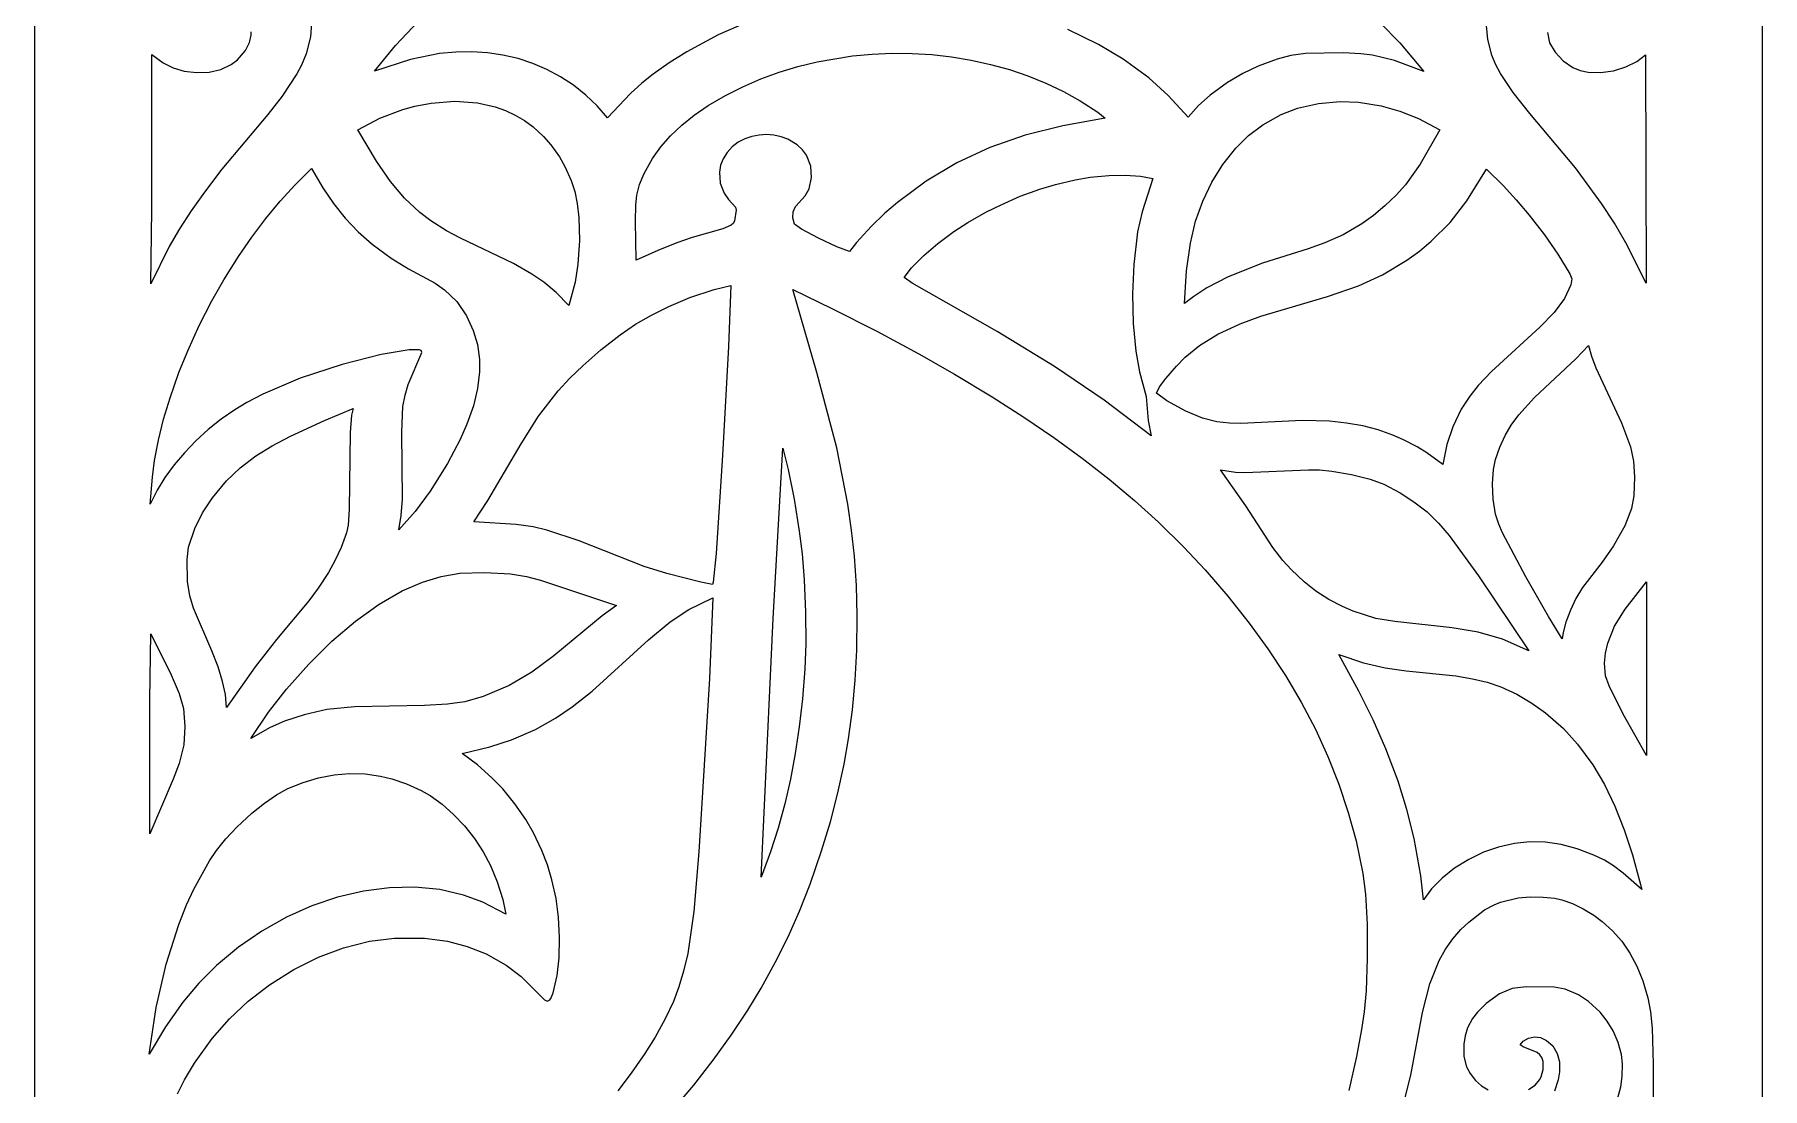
# Model space of a CAD drawing. Header units: millimetres. Extents: x 10 to 410, y 18 to 283.
# Drawn here: x 148 to 211.3, y 214.7 to 253.3 of the extents above; entities that cross this region are included whole.
import ezdxf

# ---------------------------------------------------------------- set-up
doc = ezdxf.new("R2010")
doc.units = ezdxf.units.MM
doc.layers.add('CUT', color=1, linetype='Continuous')

msp = doc.modelspace()

# ---------------------------------------------------------------- linework, layer by layer
at = {"layer": 'CUT'}
for points in [[(161.134, 283), (161.134, 280), (148, 280), (148, 160), (161.134, 160), (161.134, 157), (169.134, 157), (169.134, 160), (190.134, 160), (190.134, 157), (198.134, 157), (198.134, 160), (211.2679, 160), (211.2679, 280), (198.134, 280), (198.134, 283), (190.134, 283), (190.134, 280), (169.134, 280), (169.134, 283)], [(170.0163, 247.0585), (170.0543, 247.4065), (170.1526, 247.7981), (170.3218, 248.1995), (170.6296, 248.7553), (170.9331, 249.1793), (171.2883, 249.5848), (171.6955, 249.9717), (172.1552, 250.3402), (172.6674, 250.6902), (173.2956, 251.0578), (173.9312, 251.3782), (174.5875, 251.6616), (175.262, 251.908), (175.9521, 252.1172), (176.6552, 252.2892), (177.9453, 252.505), (178.671, 252.5728), (179.3998, 252.6032), (180.1292, 252.5964), (180.8566, 252.5522), (181.5793, 252.4708), (182.2947, 252.3519), (183.0003, 252.1958), (183.6934, 252.0024), (184.3716, 251.7716), (185.0321, 251.5034), (185.6723, 251.1981), (186.2898, 250.8556), (186.9268, 250.4436), (187.2032, 250.2219), (185.6496, 249.9507), (184.2706, 249.6013), (182.9782, 249.147), (181.7709, 248.5865), (180.6438, 247.9179), (179.5954, 247.1402), (179.139, 246.7452), (178.6357, 246.2602), (178.0916, 245.677), (177.8352, 245.3447), (177.3786, 245.5135), (176.702, 245.8284), (176.0866, 246.1578), (175.8253, 246.3413), (175.7649, 246.5761), (175.7809, 246.8039), (175.8673, 246.9875), (176.2215, 247.3781), (176.3575, 247.6403), (176.4542, 248.0508), (176.4273, 248.4711), (176.27, 248.8686), (176.1197, 249.0735), (175.9286, 249.2528), (175.5838, 249.4591), (175.3344, 249.5492), (175.0722, 249.6044), (174.8029, 249.6246), (174.532, 249.6093), (174.2651, 249.5579), (174.0078, 249.4697), (173.7662, 249.3437), (173.5469, 249.1793), (173.3558, 248.9748), (173.2107, 248.7437), (173.1197, 248.5067), (173.0752, 248.2502), (173.1072, 247.8506), (173.2536, 247.4766), (173.407, 247.2531), (173.6623, 246.9679), (173.6957, 246.8577), (173.6303, 246.4733), (173.588, 246.3817), (173.5076, 246.3094), (173.2059, 246.1813), (172.0759, 245.8565), (171.5136, 245.6638), (170.8188, 245.3868), (170.028, 245.0254), (170.0026, 246.4463)], [(166.204, 244.5178), (165.5354, 244.9023), (163.598, 245.832), (163.0813, 246.1068), (162.5107, 246.4653), (162.1027, 246.7744), (161.5481, 247.2954), (161.0332, 247.9119), (160.5263, 248.6538), (159.8402, 249.8026), (160.6372, 250.2242), (161.4876, 250.5423), (161.9272, 250.6605), (162.5181, 250.7735), (163.3922, 250.8442), (164.2193, 250.7911), (164.8687, 250.6436), (165.2428, 250.5076), (165.599, 250.3386), (165.9358, 250.1376), (166.2524, 249.9061), (166.64, 249.5521), (166.9033, 249.2543), (167.2151, 248.8166), (167.4178, 248.4596), (167.6435, 247.9475), (167.7777, 247.5383), (167.8699, 247.1056), (167.9286, 246.594), (167.9521, 245.744), (167.8979, 244.8822), (167.7941, 244.2258), (167.5672, 243.3752), (167.0955, 243.8511), (166.6473, 244.2191)], [(190.5143, 246.4519), (190.7737, 247.1931), (191.1026, 247.882), (191.5036, 248.5254), (191.9822, 249.133), (192.4511, 249.5947), (192.9683, 249.9847), (193.6443, 250.3574), (194.2469, 250.5877), (195.0083, 250.7663), (195.8017, 250.8371), (196.4797, 250.8126), (197.3045, 250.6815), (197.9938, 250.4866), (198.6785, 250.2129), (199.4569, 249.8023), (198.7355, 248.5455), (198.1976, 247.789), (197.856, 247.4138), (197.4435, 247.0218), (197.0248, 246.667), (196.6004, 246.3587), (195.9114, 245.9609), (195.2476, 245.6678), (194.6311, 245.445), (192.964, 244.9171), (191.6989, 244.4174), (190.9185, 244.0154), (190.4423, 243.7026), (190.1057, 243.4432), (190.1804, 244.6327), (190.3223, 245.6511)], [(152.3137, 237.0889), (152.3942, 237.6939), (152.5362, 238.4427), (152.7255, 239.2109), (152.9594, 239.9932), (153.2853, 240.9163), (153.6071, 241.7102), (154.0282, 242.6321), (154.4944, 243.5411), (154.9271, 244.3034), (155.4663, 245.1656), (155.955, 245.8753), (156.4655, 246.5521), (156.9949, 247.1907), (157.5404, 247.7857), (158.145, 248.3842), (158.5525, 247.6791), (158.9447, 247.0977), (159.3745, 246.561), (159.8446, 246.0681), (160.3621, 245.612), (161.0523, 245.1066), (161.6942, 244.7116), (162.6659, 244.1814), (163.0105, 243.9472), (163.4673, 243.5152), (163.8214, 242.986), (164.0611, 242.4563), (164.2169, 241.9393), (164.2923, 241.3944), (164.2944, 240.9364), (164.2235, 240.3347), (164.0701, 239.6986), (163.8331, 239.027), (163.5831, 238.4635), (163.115, 237.5865), (162.4825, 236.5746), (161.939, 235.8353), (161.3342, 235.154), (161.4263, 235.6781), (161.4736, 236.2763), (161.4446, 238.7381), (161.4906, 239.6731), (161.5654, 240.0889), (161.6836, 240.4805), (162.1836, 241.6529), (162.1536, 241.7203), (162.0981, 241.7506), (161.7125, 241.7491), (160.6926, 241.5796), (159.262, 241.216), (157.726, 240.7059), (156.3574, 240.1257), (155.7712, 239.822), (155.33, 239.5565), (154.8321, 239.2098), (154.3542, 238.8274), (153.9036, 238.4166), (153.4851, 237.9826), (153.1071, 237.5337), (152.774, 237.075), (152.4934, 236.6145), (152.2332, 236.098)], [(180.1093, 244.7431), (180.5607, 245.1956), (181.0726, 245.6384), (181.6649, 246.0784), (182.1709, 246.407), (182.8354, 246.7857), (183.3871, 247.0605), (184.0937, 247.3659), (184.8107, 247.6255), (185.3853, 247.798), (186.097, 247.9665), (186.6553, 248.0614), (187.3313, 248.1275), (187.9308, 248.1348), (188.4968, 248.0991), (188.9421, 248.0169), (188.5513, 246.795), (188.3893, 246.0604), (188.2454, 244.8682), (188.1992, 243.7929), (188.227, 242.708), (188.3216, 241.693), (188.4523, 240.9398), (188.7013, 240.0422), (188.7753, 239.1659), (188.881, 238.5985), (187.1703, 239.9036), (185.3452, 241.1372), (183.2463, 242.422), (180.1391, 244.1892), (179.8354, 244.3914)], [(197.1998, 238.8162), (196.6358, 238.9627), (196.042, 239.0689), (195.4197, 239.1345), (194.4288, 239.158), (192.1631, 239.0472), (191.7519, 239.0596), (191.291, 239.114), (190.7702, 239.2483), (190.1592, 239.4973), (189.4563, 239.8786), (189.0772, 240.1648), (189.1961, 240.3887), (189.4173, 240.6962), (189.8071, 241.1464), (190.1342, 241.4737), (190.6578, 241.9078), (191.3324, 242.3189), (192.1473, 242.7029), (192.897, 242.9852), (195.3439, 243.7027), (196.483, 244.0957), (197.3587, 244.4937), (198.2515, 245.0344), (198.7093, 245.3642), (199.1373, 245.719), (199.8276, 246.4135), (200.4474, 247.2069), (201.162, 248.3603), (201.7782, 247.757), (202.2529, 247.2406), (202.7324, 246.6714), (203.2849, 245.9555), (203.7779, 245.2464), (204.2116, 244.5325), (204.2914, 244.3399), (204.2559, 244.1314), (204.0225, 243.6213), (203.6424, 243.1132), (203.1192, 242.5818), (201.3482, 240.9569), (200.8551, 240.4375), (200.5482, 240.0527), (200.2418, 239.5705), (199.9311, 238.9276), (199.7172, 238.2879), (199.5663, 237.5501), (198.9798, 237.9747), (198.6244, 238.1979), (198.1292, 238.4589), (197.7394, 238.6282)], [(167.9353, 234.758), (166.7622, 235.1473), (166.2593, 235.2652), (165.6383, 235.3594), (164.0804, 235.4547), (164.5975, 236.2284), (165.8144, 238.3111), (166.4575, 239.314), (167.175, 240.2421), (167.6031, 240.7077), (168.0725, 241.1631), (168.74, 241.7472), (169.4438, 242.3006), (170.0066, 242.6833), (170.5873, 243.0197), (171.2234, 243.3333), (171.9916, 243.6577), (172.8892, 243.9575), (173.5005, 244.0991), (173.4097, 241.873), (173.1883, 237.8814), (172.9562, 234.2911), (172.8532, 233.2388), (172.8263, 233.1626), (172.3927, 233.2469), (171.1543, 233.5554), (170.3238, 233.8162)], [(201.7515, 235.0465), (201.6101, 235.3649), (201.4988, 235.7377), (201.4062, 236.2793), (201.3793, 236.8369), (201.4187, 237.3724), (201.4914, 237.7367), (201.652, 238.1874), (201.8436, 238.608), (202.0658, 238.9908), (202.3436, 239.3696), (202.9214, 240.0012), (204.429, 241.4226), (204.9036, 241.9076), (205.0074, 241.5102), (205.162, 241.0905), (206.1027, 239.079), (206.4416, 238.192), (206.5421, 237.6706), (206.5871, 237.0953), (206.5626, 236.3985), (206.479, 235.9389), (206.225, 235.3103), (205.8112, 234.569), (205.4032, 233.9712), (204.6829, 233.0433), (204.4301, 232.6412), (204.2354, 232.2227), (204.0715, 231.7844), (203.9657, 231.398), (203.94, 231.1703), (203.4331, 231.9864), (202.5996, 233.4446)], [(153.8213, 232.2939), (153.685, 232.745), (153.605, 233.273), (153.594, 234.0768), (153.6387, 234.5267), (153.8698, 235.2091), (154.155, 235.7872), (154.5106, 236.3351), (155.0281, 236.9499), (155.533, 237.4243), (156.1034, 237.8621), (156.6945, 238.2354), (157.3721, 238.5822), (158.6179, 239.163), (159.6649, 239.603), (159.6045, 239.3582), (159.5612, 238.7275), (159.5201, 235.9072), (159.4827, 235.3357), (159.4198, 235.0459), (159.2209, 234.5084), (159.0113, 234.0545), (158.7604, 233.5981), (158.3893, 233.0251), (158.0469, 232.5655), (156.8585, 231.1413), (156.0741, 230.1506), (155.0233, 228.6562), (154.987, 229.1367), (154.8848, 229.6059), (154.7181, 230.1409), (154.4905, 230.7328)], [(175.0454, 231.9098), (175.3963, 238.1452), (175.5908, 237.3632), (175.8091, 236.2784), (176.0006, 235.1141), (176.1037, 234.2758), (176.1778, 233.325), (176.2272, 232.1482), (176.2364, 230.9868), (176.209, 230.0748), (176.1184, 228.9698), (176.0001, 227.9472), (175.8533, 226.9722), (175.6764, 226.0359), (175.4678, 225.1292), (175.2252, 224.243), (174.9469, 223.368), (174.6099, 222.4449)], [(191.971, 237.2737), (192.3203, 237.2576), (194.6478, 237.351), (195.0441, 237.3493), (195.4984, 237.3102), (196.223, 237.1894), (196.9091, 237.0136), (197.4013, 236.8272), (198.001, 236.5144), (198.5085, 236.1832), (198.987, 235.8139), (199.4083, 235.4004), (199.7945, 234.9501), (200.8732, 233.4757), (202.7116, 230.7311), (201.7517, 231.1601), (200.8556, 231.411), (199.9026, 231.5736), (197.8117, 231.8033), (197.118, 231.92), (196.2806, 232.1859), (195.8862, 232.3542), (195.3871, 232.6139), (194.9206, 232.9133), (194.4884, 233.2514), (194.0061, 233.7066), (193.7024, 234.0364), (193.3384, 234.5167), (192.3465, 236.0413), (191.43, 237.3533)], [(156.5703, 228.4831), (157.23, 229.3311), (158.0392, 230.2445), (158.8876, 231.0798), (159.7551, 231.8178), (160.6204, 232.4394), (161.4625, 232.9255), (162.2029, 233.2462), (162.8831, 233.4565), (163.566, 233.5718), (164.4858, 233.6022), (165.4263, 233.5434), (166.0079, 233.4454), (166.5226, 233.3123), (169.312, 232.3862), (168.7836, 232.0102), (167.0133, 230.5477), (166.2034, 229.9455), (165.3754, 229.4671), (164.4286, 229.0592), (163.7565, 228.8686), (163.1161, 228.7792), (162.2839, 228.7347), (159.7091, 228.6863), (158.6988, 228.5853), (157.8668, 228.3923), (157.1567, 228.1589), (156.627, 227.922), (155.9201, 227.5227)], [(206.1707, 228.4175), (205.6532, 229.4494), (205.5262, 229.8215), (205.4879, 230.2802), (205.5201, 230.6407), (205.6034, 231.0105), (205.8538, 231.6355), (206.2398, 232.2527), (207.0214, 233.25), (207.0212, 228.9575), (207.0193, 226.8986)], [(152.2223, 228.9446), (152.2534, 231.3521), (153.0047, 229.8473), (153.2961, 229.1744), (153.4518, 228.6185), (153.508, 227.9556), (153.4653, 227.2851), (153.2949, 226.6084), (153.0787, 226.0365), (152.2259, 224.0335)], [(196.6589, 230.2944), (197.4547, 230.1119), (198.2196, 230.0019), (200.0372, 229.817), (200.6503, 229.7117), (201.1923, 229.578), (201.6859, 229.4101), (202.2708, 229.1425), (202.8297, 228.8175), (203.3299, 228.4619), (203.9837, 227.8824), (204.5004, 227.3104), (205.0518, 226.5553), (205.4798, 225.8334), (205.8662, 225.0429), (206.2103, 224.1843), (206.5117, 223.2584), (206.8506, 221.9911), (206.1641, 222.5961), (205.817, 222.8626), (205.4788, 223.0686), (205.0901, 223.2529), (204.4854, 223.4823), (203.9001, 223.6391), (203.3264, 223.7237), (202.7567, 223.7359), (202.187, 223.6774), (201.6, 223.5473), (201.0542, 223.3562), (200.5128, 223.0924), (199.9982, 222.7707), (199.5368, 222.4088), (199.1509, 222.0223), (198.8521, 221.6196), (198.7602, 222.4922), (198.5121, 223.8634), (198.2524, 224.9226), (197.929, 225.9555), (197.4809, 227.1436), (197.0153, 228.2052), (196.4948, 229.2506), (195.7561, 230.5915)], [(152.4549, 217.6812), (152.816, 219.2568), (153.2768, 220.7092), (153.567, 221.44), (153.8284, 222.0117), (154.4007, 223.043), (154.6581, 223.4247), (155.0002, 223.8511), (155.4023, 224.2804), (155.9562, 224.7913), (156.4139, 225.1562), (156.8608, 225.4615), (157.2739, 225.6883), (157.8341, 225.9176), (158.4, 226.0855), (158.9685, 226.1922), (159.5371, 226.238), (160.103, 226.2227), (160.6638, 226.1466), (161.0794, 226.0495), (161.6249, 225.8668), (162.1578, 225.6231), (162.4877, 225.4308), (162.9234, 225.1152), (163.3451, 224.7415), (163.7429, 224.32), (164.1074, 223.8613), (164.4287, 223.3761), (164.6976, 222.875), (164.9439, 222.2731), (165.1467, 221.6288), (165.257, 221.0902), (164.4111, 221.5278), (163.7031, 221.7913), (162.8362, 221.9902), (161.9296, 222.0786), (160.9966, 222.0594), (160.0483, 221.9362), (159.0959, 221.713), (158.149, 221.3923), (157.2215, 220.9789), (156.323, 220.4756), (155.4648, 219.8856), (154.659, 219.2133), (154.0157, 218.5715), (153.4265, 217.8738), (152.7981, 216.9701), (152.1984, 215.9745)]]:
    msp.add_lwpolyline(points, close=True, dxfattribs=at)
for points in [[(174.13, 253.7533), (173.0304, 253.2822), (171.8783, 252.6583), (171.2402, 252.2526), (170.6504, 251.8345), (170.2396, 251.5079), (169.8158, 251.1234), (168.9803, 250.2357), (168.5952, 250.6757), (168.1801, 251.0727), (167.736, 251.4311), (167.258, 251.743), (166.7588, 252.0092), (166.24, 252.23), (165.7034, 252.4049), (165.1512, 252.534), (164.5852, 252.6169), (164.0075, 252.6535), (163.4202, 252.6438), (162.8249, 252.5874), (161.7687, 252.3757), (160.451, 251.9421), (161.2185, 252.888), (162.06, 253.7788)], [(197.2698, 253.7218), (197.9943, 252.9849), (198.8727, 251.9287), (197.7983, 252.3345), (196.9879, 252.5283), (196.5595, 252.5812), (195.9167, 252.616), (194.5386, 252.5922), (194.004, 252.5205), (193.499, 252.3898), (192.8056, 252.1252), (192.236, 251.8559), (191.6826, 251.5277), (191.0416, 251.0649), (190.6214, 250.6886), (190.2447, 250.2682), (189.5087, 251.0542), (188.7972, 251.6974), (187.8607, 252.381), (186.9513, 252.9258), (185.8381, 253.4718)], [(158.1376, 253.6909), (158.0996, 253.2077), (157.9428, 252.5866), (157.7742, 252.1714), (157.6083, 251.8495), (157.0705, 251.0314), (156.5391, 250.3604), (154.8552, 248.3593), (154.2169, 247.5221), (153.7337, 246.8353), (153.3063, 246.1723), (152.9295, 245.5255), (152.2606, 244.16), (152.2902, 246.8849), (152.2931, 252.5552), (152.7042, 252.2523), (153.0759, 252.0665), (153.4819, 251.9481), (153.9262, 251.8955), (154.3989, 251.911), (154.8205, 252.0064), (155.2014, 252.1856), (155.4319, 252.3558), (155.7235, 252.6988), (155.8662, 252.9955), (155.9296, 253.262), (155.9302, 253.3874)], [(203.397, 253.3634), (203.4764, 252.9875), (203.6737, 252.6364), (203.9685, 252.3198), (204.3311, 252.0752), (204.5988, 251.967), (204.8889, 251.9072), (205.3434, 251.895), (205.8127, 251.9626), (206.2621, 252.1006), (206.6721, 252.3063), (206.9811, 252.5436), (207.0141, 244.1838), (206.2696, 245.6605), (205.8456, 246.3825), (205.3793, 247.1032), (204.4217, 248.4088), (202.7484, 250.3991), (202.1443, 251.1667), (201.6749, 251.8664), (201.495, 252.2077), (201.3623, 252.5308), (201.2091, 253.1117), (201.1698, 253.6168)], [(171.3725, 213.925), (172.1345, 214.8335), (172.8449, 215.7448), (173.5043, 216.6595), (174.1138, 217.5793), (174.6068, 218.389), (175.1237, 219.3198), (175.5918, 220.2569), (176.0125, 221.2029), (176.3985, 222.1912), (176.8192, 223.4074), (177.1415, 224.4735), (177.4157, 225.5301), (177.6434, 226.5846), (177.8054, 227.5106), (177.9485, 228.5759), (178.0483, 229.6569), (178.1057, 230.7582), (178.1211, 232.0229), (178.0913, 233.1221), (178.0184, 234.2004), (177.9177, 235.1418), (177.7807, 236.0961), (177.3765, 238.1616), (176.6464, 240.915), (175.7606, 243.9587), (177.197, 243.2647), (178.8361, 242.4284), (180.3785, 241.5993), (181.6878, 240.8566), (183.0595, 240.0317), (184.2229, 239.2869), (185.3226, 238.5371), (186.362, 237.7797), (187.3448, 237.0121), (188.2743, 236.2318), (189.1539, 235.4359), (190.0774, 234.5304), (190.8635, 233.6934), (191.6917, 232.7356), (192.4767, 231.7449), (193.1632, 230.7988), (193.8029, 229.8269), (194.3816, 228.8472), (194.9001, 227.858), (195.3591, 226.8578), (195.7594, 225.8451), (196.1018, 224.8182), (196.3866, 223.7756), (196.6395, 222.582), (196.7375, 221.8252), (196.7937, 220.7233), (196.7997, 219.4813), (196.7553, 218.2808), (196.6894, 217.5177), (196.5923, 216.8736), (196.4039, 215.8884), (196.1246, 214.6432)], [(153.2284, 214.5196), (153.4955, 215.0286), (153.8599, 215.6388), (154.5091, 216.5479), (155.1381, 217.2674), (155.8182, 217.9079), (156.6053, 218.5081), (157.4932, 219.0661), (158.3947, 219.5161), (159.3151, 219.8607), (160.2669, 220.1014), (161.184, 220.21), (162.2834, 220.213), (163.1212, 220.1088), (163.8435, 219.9126), (164.5322, 219.6415), (165.2714, 219.2272), (165.8186, 218.806), (166.671, 217.9623), (166.7652, 217.9129), (166.8533, 217.9397), (166.9032, 218.0018), (166.9855, 218.2081), (167.1413, 218.8429), (167.2038, 219.4924), (167.2175, 220.2347), (167.1832, 220.9869), (167.1007, 221.6673), (166.9464, 222.3503), (166.777, 222.8986), (166.5723, 223.4288), (166.2682, 224.0647), (165.9853, 224.5543), (165.5869, 225.1344), (165.1402, 225.6771), (164.7464, 226.0859), (164.216, 226.5568), (163.6518, 226.9782), (164.6673, 227.2194), (165.4645, 227.4756), (166.3412, 227.8562), (167.0717, 228.2661), (167.68, 228.675), (168.423, 229.2537), (170.4844, 231.1275), (171.2743, 231.7939), (171.9555, 232.2465), (172.8417, 232.6676), (172.7119, 229.7189), (172.3265, 223.3679), (172.1383, 221.1949), (171.9142, 219.6513), (171.7672, 219.0005), (171.5951, 218.4289), (171.392, 217.8994), (171.0962, 217.2626), (170.7254, 216.5878), (170.35, 215.9891), (169.8452, 215.2676), (169.3552, 214.6296)], [(198.0011, 213.6451), (198.3926, 215.1984), (198.8249, 217.4942), (199.0934, 218.5452), (199.4309, 219.3955), (199.6621, 219.8099), (199.9261, 220.184), (200.2272, 220.5274), (200.514, 220.8012), (201.0968, 221.2467), (201.4437, 221.4354), (201.6813, 221.5322), (202.326, 221.6846), (202.7665, 221.7215), (203.238, 221.7199), (203.6601, 221.6734), (203.9241, 221.6154), (204.3104, 221.4834), (204.7035, 221.2921), (205.0898, 221.0566), (205.4038, 220.8264), (205.7827, 220.4843), (206.1181, 220.0994), (206.4119, 219.6688), (206.6662, 219.1893), (206.8824, 218.6583), (207.0729, 218.0248), (207.1667, 217.5162), (207.2241, 216.9207), (207.2679, 215.5996), (207.2666, 213.5385)], [(205.9411, 214.2394), (206.0802, 214.7694), (206.1367, 215.1458), (206.1463, 215.612), (206.1043, 215.9547), (205.9863, 216.39), (205.7971, 216.8253), (205.5884, 217.1797), (205.3256, 217.5098), (204.8996, 217.8953), (204.5297, 218.1351), (204.0386, 218.353), (203.6418, 218.4233), (202.6191, 218.4346), (202.1035, 218.3727), (201.6408, 218.1747), (201.1503, 217.8261), (200.8327, 217.5069), (200.6523, 217.2723), (200.4684, 216.931), (200.3832, 216.6444), (200.3364, 216.3357), (200.3393, 215.8888), (200.4263, 215.5089), (200.5659, 215.2555), (200.7582, 215.0081), (200.9764, 214.8092), (201.2221, 214.6602)], [(202.703, 214.6749), (202.9405, 214.8379), (203.1034, 215.0266), (203.1666, 215.1404), (203.2408, 215.4014), (203.2342, 215.6943), (203.1883, 215.844), (203.1169, 215.9474), (203.0165, 216.0253), (202.5038, 216.2326), (202.3959, 216.3073), (202.5102, 216.4416), (202.701, 216.559), (202.9162, 216.6024), (203.1432, 216.5728), (203.3662, 216.4687), (203.5868, 216.269), (203.7535, 215.9975), (203.8373, 215.6826), (203.8398, 215.3262), (203.7884, 215.0345), (203.6492, 214.6192)]]:
    msp.add_lwpolyline(points, dxfattribs=at)

doc.saveas('drawing.dxf')
